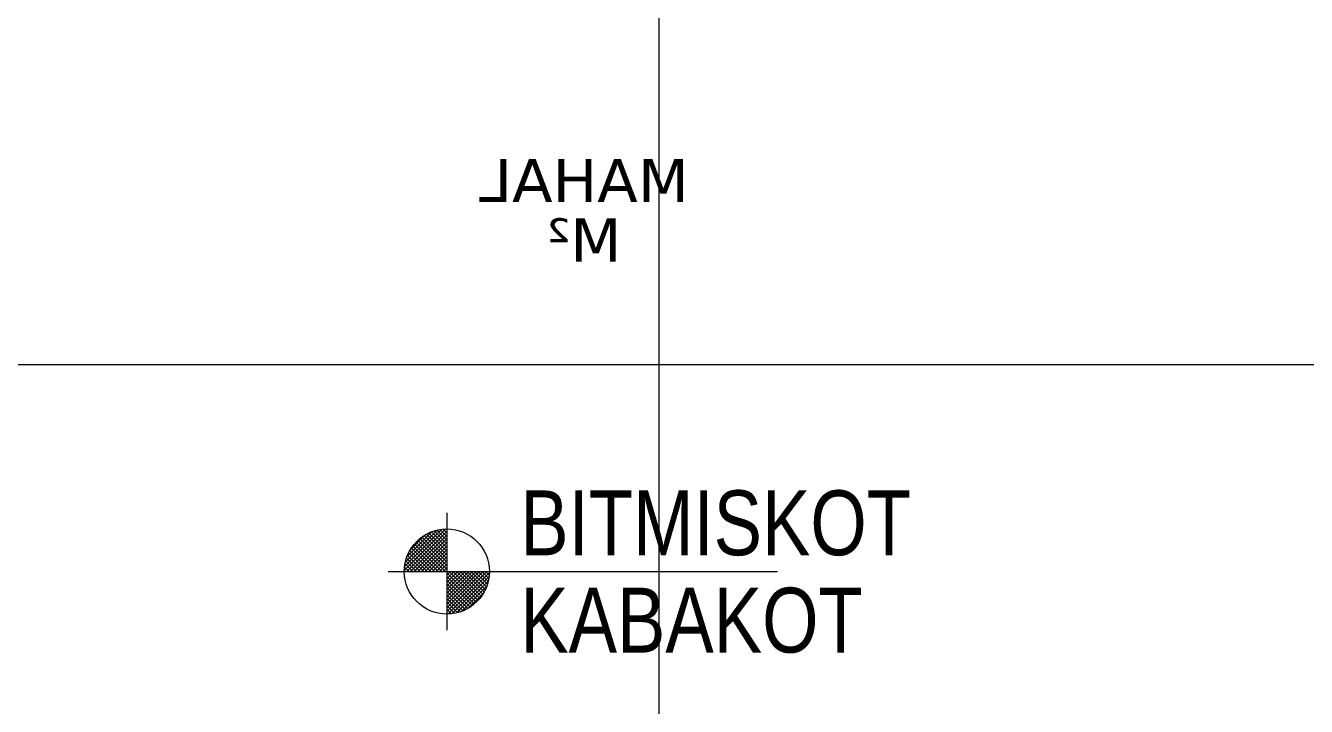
# Model space of a CAD drawing. Header units: millimetres. Extents: x 43168.9 to 43194.6, y -25545.1 to -25543.4.
# Drawn here: x 43169.4118 to 43169.5697, y -25544.676 to -25544.5921 of the extents above; entities that cross this region are included whole.
import ezdxf
from ezdxf.enums import TextEntityAlignment as Align

# ---------------------------------------------------------------- set-up
doc = ezdxf.new("R2010")
doc.units = ezdxf.units.MM
doc.header["$LTSCALE"] = 200
doc.linetypes.add('DASHDOT2', pattern=[0.5, 0.25, -0.125, 0, -0.125])
doc.layers.add('aks_sgh', color=5, linetype='DASHDOT2')
doc.styles.add('text1', font='VERDANA.TTF')
doc.styles.add('text2', font='arial.ttf')

msp = doc.modelspace()

# ---------------------------------------------------------------- linework, layer by layer
at = {"color": 0}
for p, q in [((43169.46375, -25544.65215), (43169.46375, -25544.66665)), ((43169.4565, -25544.6594), (43169.5045, -25544.6594))]:
    msp.add_line(p, q, dxfattribs=at)
for p, q in [((43169.45851, -25544.65925), (43169.46361, -25544.65416)), ((43169.45855, -25544.65876), (43169.46312, -25544.65419)), ((43169.45866, -25544.65821), (43169.46258, -25544.65428)), ((43169.45881, -25544.6594), (43169.46375, -25544.65446)), ((43169.45884, -25544.65757), (43169.46195, -25544.65447)), ((43169.45925, -25544.65672), (43169.46107, -25544.6549)), ((43169.45926, -25544.6594), (43169.46375, -25544.65491)), ((43169.45971, -25544.6594), (43169.46375, -25544.65536)), ((43169.46375, -25544.65867), (43169.46043, -25544.65535)), ((43169.46375, -25544.65822), (43169.46068, -25544.65515)), ((43169.46375, -25544.65778), (43169.46095, -25544.65498)), ((43169.46375, -25544.65733), (43169.46122, -25544.6548)), ((43169.46375, -25544.65688), (43169.46153, -25544.65466)), ((43169.46375, -25544.65643), (43169.46184, -25544.65452)), ((43169.46375, -25544.65598), (43169.46217, -25544.6544)), ((43169.46375, -25544.65553), (43169.46252, -25544.6543)), ((43169.46375, -25544.65508), (43169.4629, -25544.65423)), ((43169.46375, -25544.65463), (43169.46329, -25544.65417)), ((43169.46375, -25544.65418), (43169.46372, -25544.65415)), ((43169.46178, -25544.6594), (43169.45919, -25544.65681)), ((43169.46223, -25544.6594), (43169.45937, -25544.65653)), ((43169.46268, -25544.6594), (43169.45955, -25544.65627)), ((43169.46313, -25544.6594), (43169.45975, -25544.65602)), ((43169.46358, -25544.6594), (43169.45996, -25544.65578)), ((43169.46016, -25544.6594), (43169.46375, -25544.65581)), ((43169.46375, -25544.65912), (43169.46019, -25544.65556)), ((43169.46061, -25544.6594), (43169.46375, -25544.65626)), ((43169.46106, -25544.6594), (43169.46375, -25544.65671)), ((43169.45954, -25544.6594), (43169.4586, -25544.65846)), ((43169.45999, -25544.6594), (43169.45869, -25544.6581)), ((43169.46044, -25544.6594), (43169.45877, -25544.65774)), ((43169.46089, -25544.6594), (43169.45891, -25544.65742)), ((43169.46133, -25544.6594), (43169.45904, -25544.65711)), ((43169.46151, -25544.6594), (43169.46375, -25544.65715)), ((43169.46196, -25544.6594), (43169.46375, -25544.6576)), ((43169.46241, -25544.6594), (43169.46375, -25544.65805)), ((43169.46285, -25544.6594), (43169.46375, -25544.6585)), ((43169.45864, -25544.6594), (43169.45851, -25544.65927)), ((43169.45909, -25544.6594), (43169.45854, -25544.65885)), ((43169.4633, -25544.6594), (43169.46375, -25544.65895)), ((43169.46375, -25544.65985), (43169.4642, -25544.6594)), ((43169.46375, -25544.6603), (43169.46465, -25544.6594)), ((43169.46375, -25544.66075), (43169.4651, -25544.6594)), ((43169.46375, -25544.6612), (43169.46555, -25544.6594)), ((43169.46375, -25544.66164), (43169.466, -25544.6594)), ((43169.46375, -25544.66209), (43169.46645, -25544.6594)), ((43169.46375, -25544.66254), (43169.4669, -25544.6594)), ((43169.46375, -25544.66299), (43169.46734, -25544.6594)), ((43169.46375, -25544.66344), (43169.46779, -25544.6594)), ((43169.46375, -25544.66389), (43169.46824, -25544.6594)), ((43169.46375, -25544.66434), (43169.46869, -25544.6594)), ((43169.46738, -25544.6632), (43169.46375, -25544.65957)), ((43169.46713, -25544.6634), (43169.46375, -25544.66002)), ((43169.4639, -25544.66464), (43169.469, -25544.65954)), ((43169.46759, -25544.66296), (43169.46403, -25544.6594)), ((43169.46439, -25544.6646), (43169.46896, -25544.66003)), ((43169.4678, -25544.66273), (43169.46448, -25544.6594)), ((43169.468, -25544.66247), (43169.46493, -25544.6594)), ((43169.46818, -25544.6622), (43169.46538, -25544.6594)), ((43169.46835, -25544.66193), (43169.46582, -25544.6594)), ((43169.46849, -25544.66162), (43169.46627, -25544.6594)), ((43169.46863, -25544.66131), (43169.46672, -25544.6594)), ((43169.46875, -25544.66098), (43169.46717, -25544.6594)), ((43169.46885, -25544.66063), (43169.46762, -25544.6594)), ((43169.46892, -25544.66025), (43169.46807, -25544.6594)), ((43169.46898, -25544.65986), (43169.46852, -25544.6594)), ((43169.469, -25544.65943), (43169.46897, -25544.6594)), ((43169.46689, -25544.6636), (43169.46375, -25544.66047)), ((43169.46662, -25544.66379), (43169.46375, -25544.66092)), ((43169.46634, -25544.66396), (43169.46375, -25544.66137)), ((43169.46604, -25544.66411), (43169.46375, -25544.66182)), ((43169.46495, -25544.66449), (43169.46887, -25544.66057)), ((43169.46558, -25544.66431), (43169.46868, -25544.66121)), ((43169.46573, -25544.66424), (43169.46375, -25544.66227)), ((43169.46542, -25544.66438), (43169.46375, -25544.66272)), ((43169.46505, -25544.66447), (43169.46375, -25544.66316)), ((43169.46643, -25544.6639), (43169.46825, -25544.66208)), ((43169.46469, -25544.66455), (43169.46375, -25544.66361)), ((43169.4643, -25544.66461), (43169.46375, -25544.66406)), ((43169.46388, -25544.66464), (43169.46375, -25544.66451))]:
    msp.add_line(p, q)
msp.add_circle((43169.46375, -25544.6594), 0.00525, dxfattribs=at)
at = {"layer": 'aks_sgh'}
for p, q in [((43169.48988, -25543.74092), (43169.48988, -25544.78992)), ((43169.99088, -25544.63392), (43169.01488, -25544.63392))]:
    msp.add_line(p, q, dxfattribs=at)

# ---------------------------------------------------------------- texts
at = {"color": 7, "style": 'text1', "text_generation_flag": 4}
for tag, text, height, p in [('MAHAL', '', 0.00533, (43169.48065, -25544.61118)), ('M²', 'm²', 0.005333, (43169.48065, -25544.61849))]:
    msp.add_attdef(tag, text=text, height=height, rotation=180, dxfattribs=at).set_placement(p, align=Align.MIDDLE)
at = {"color": 0, "style": 'text2', "width": 0.8}
for tag, p, s in [('BITMISKOT', (43169.4728, -25544.6574), '+0,10'), ('KABAKOT', (43169.4728, -25544.6694), '±0,00')]:
    msp.add_attdef(tag, p, s, height=0.008, dxfattribs=at)

doc.saveas('drawing.dxf')
